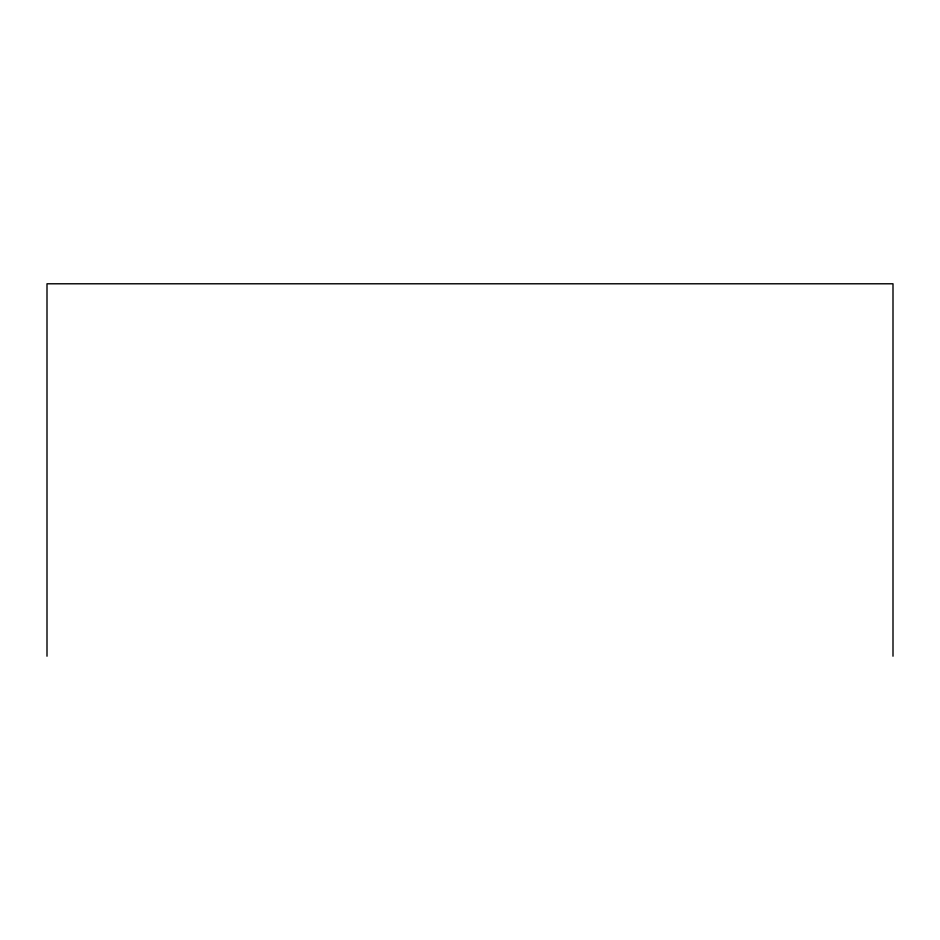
<?xml version="1.0" encoding="UTF-8"?>
<svg xmlns="http://www.w3.org/2000/svg" width="940" height="940" viewBox="0 0 940 940"><rect width="100%" height="100%" fill="white"/><g stroke="black" fill="none" stroke-linecap="round" stroke-linejoin="round"><path stroke-width="1.41" d="M893 656.214L893 283.786L47 283.786L47 656.214"/></g></svg>
